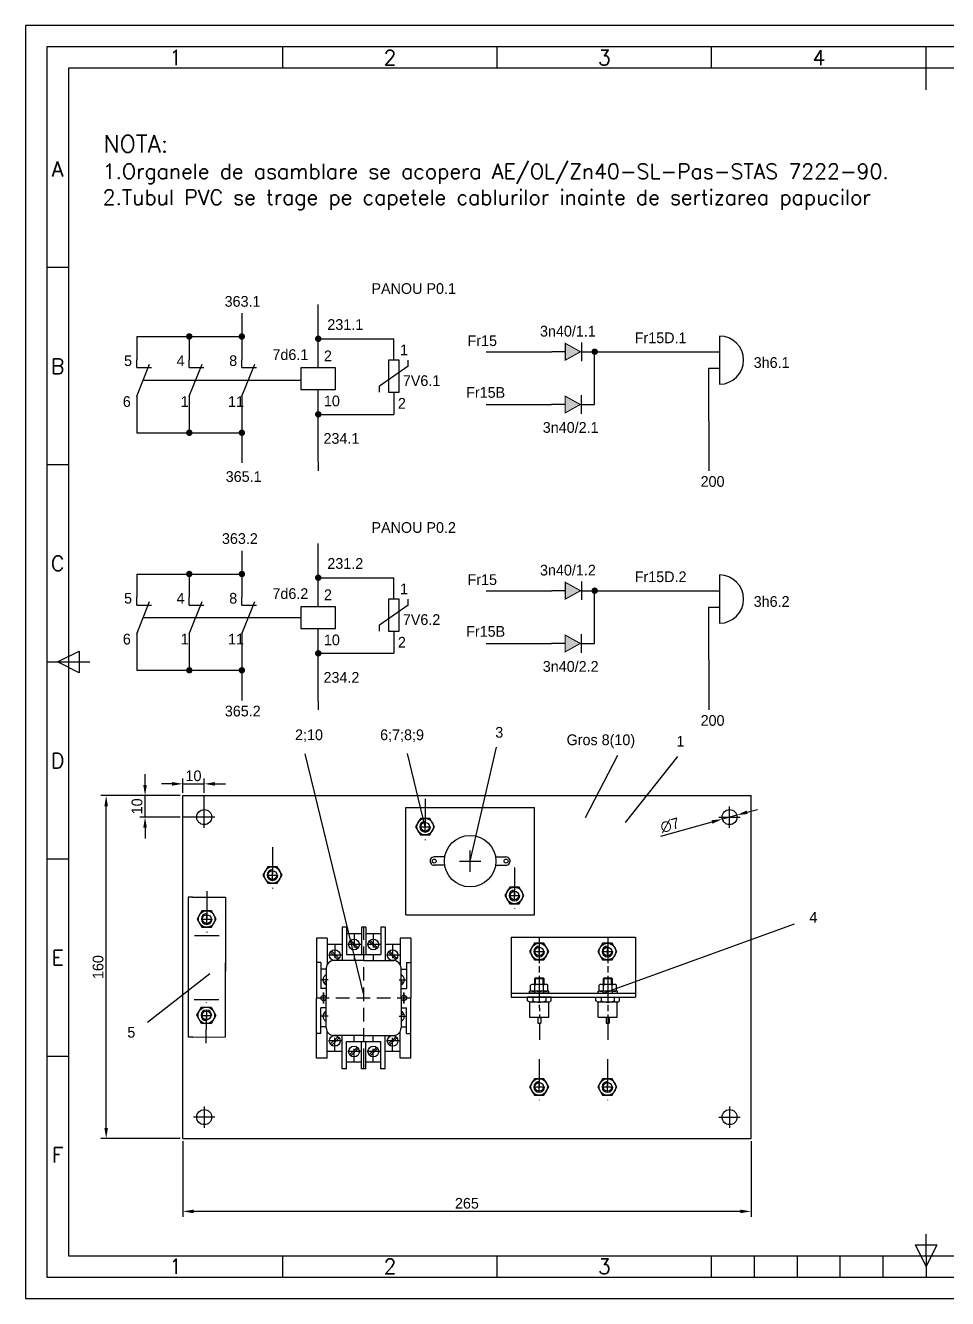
# Model space of a CAD drawing. Header units: millimetres. Extents: x -9 to 621, y 4 to 301.
# Drawn here: x -8.6 to 206.4, y 3.7 to 300.7 of the extents above; entities that cross this region are included whole.
import ezdxf
from ezdxf.enums import TextEntityAlignment as Align

# ---------------------------------------------------------------- set-up
doc = ezdxf.new("R2010")
doc.units = ezdxf.units.MM
for name, pattern in [('AM_ISO08W050x2', [9, 6, -0.75, 1.5, -0.75]), ('DASHDOT2', [12.7, 6.35, -3.175, 0, -3.175]), ('HIDDEN2', [4.7625, 3.175, -1.5875])]:
    doc.linetypes.add(name, pattern=pattern)
for name, color, linetype in [('AXE', 1, 'DASHDOT2'), ('CONTUR', 5, 'Continuous'), ('LIN_GR', 3, 'Continuous'), ('LIN_SUB', 7, 'Continuous'), ('SUBTIRI', 1, 'Continuous')]:
    doc.layers.add(name, color=color, linetype=linetype)
doc.styles.add('ISO', font='SIMPLEX.shx')
doc.styles.add('ISOCP', font='SIMPLEX.SHX')
doc.dimstyles.new('ISO-25', dxfattribs={"dimtxt": 2.5, "dimasz": 2.5, "dimexe": 1.25, "dimexo": 0.625, "dimtad": 1, "dimtxsty": 'Standard', "dimcen": 2.5, "dimadec": 0, "dimazin": 0, "dimtfac": 1, "dimtmove": 0, "dimatfit": 3, "dimfxl": 1, "dimarcsym": 0})

# ---------------------------------------------------------------- blocks, each defined once
blk = doc.blocks.new('a3')
at = {"color": 70}
for p, q in [((-360, 287), (-360, 292)), ((-310, 287), (-310, 292)), ((-260, 287), (-260, 292)), ((-210, 282), (-210, 292)), ((-160, 287), (-160, 292)), ((-110, 287), (-110, 292)), ((-60, 287), (-60, 292)), ((-410, 240.5), (-415, 240.5)), ((-5, 240.5), (-10, 240.5)), ((-410, 194.5), (-415, 194.5)), ((-5, 194.5), (-10, 194.5)), ((-415, 148.5), (-405, 148.5)), ((-412.5, 148.5), (-407.5, 151)), ((-407.5, 146), (-412.5, 148.5)), ((-407.5, 151), (-407.5, 146)), ((-15, 148.5), (-5, 148.5)), ((-410, 102.5), (-415, 102.5)), ((-5, 102.5), (-10, 102.5)), ((-410, 56.5), (-415, 56.5)), ((-5, 56.5), (-10, 56.5)), ((-210, 10), (-210, 15)), ((-212.5, 12.5), (-207.5, 12.5)), ((-210, 7.5), (-212.5, 12.5)), ((-207.5, 12.5), (-210, 7.5)), ((-360, 5), (-360, 10)), ((-310, 5), (-310, 10)), ((-260, 5), (-260, 10)), ((-250, 5), (-250, 10)), ((-240, 5), (-240, 10)), ((-230, 5), (-230, 10)), ((-220, 5), (-220, 10)), ((-210, 10), (-210, 5)), ((-200, 5), (-200, 10)), ((-190, 5), (-190, 10)), ((-180, 5), (-180, 10)), ((-170, 5), (-170, 10)), ((-160, 5), (-160, 10)), ((-110, 5), (-110, 10)), ((-60, 5), (-60, 10)), ((-260, 5), (-160, 5))]:
    blk.add_line(p, q, dxfattribs=at)
at = {"color": 240}
for points in [[(0, 297), (-420, 297), (-420, 0), (0, 0)], [(-5, 292), (-415, 292), (-415, 5), (-5, 5)]]:
    blk.add_lwpolyline(points, close=True, dxfattribs=at)
at = {"color": 70}
blk.add_lwpolyline([(-10, 287), (-410, 287), (-410, 10), (-10, 10)], close=True, dxfattribs=at)
at = {"color": 50}
for s, style, p in [('1', 'ISOCP', (-385, 289.5)), ('2', 'ISO', (-335, 289.5)), ('3', 'ISO', (-285, 289.5)), ('4', 'ISO', (-235, 289.5)), ('5', 'ISO', (-185, 289.5)), ('6', 'ISO', (-135, 289.5)), ('7', 'ISO', (-85, 289.5)), ('8', 'ISO', (-35, 289.5)), ('A', 'ISO', (-412.5, 263.5)), ('A', 'ISO', (-7.5, 263.5)), ('B', 'ISO', (-412.5, 217.5)), ('B', 'ISO', (-7.5, 217.5)), ('C', 'ISO', (-412.5, 171.5)), ('C', 'ISO', (-7.5, 171.5)), ('D', 'ISO', (-412.5, 125.5)), ('D', 'ISO', (-7.5, 125.5)), ('E', 'ISO', (-412.5, 79.5)), ('E', 'ISO', (-7.5, 79.5)), ('F', 'ISO', (-412.5, 33.5)), ('F', 'ISO', (-7.5, 33.5)), ('1', 'ISOCP', (-385, 7.5)), ('2', 'ISO', (-335, 7.5)), ('3', 'ISO', (-285, 7.5)), ('6', 'ISO', (-135, 7.5)), ('7', 'ISO', (-85, 7.5)), ('8', 'ISO', (-35, 7.5))]:
    blk.add_text(s, height=3.5, dxfattribs=dict(at, style=style)).set_placement(p, align=Align.MIDDLE)
blk = doc.blocks.new('*D10')
at = {"color": 0, "lineweight": -2, "transparency": 16777216}
for p, q in [((27.5, 121.02), (9.01, 121.02)), ((10.26, 43.52), (10.26, 118.52)), ((27.5, 41.02), (9.01, 41.02))]:
    blk.add_line(p, q, dxfattribs=at)
at = {"color": 0, "transparency": 16777216}
for points in [[(9.84, 118.52), (10.67, 118.52), (10.26, 121.02)], [(9.84, 43.52), (10.67, 43.52), (10.26, 41.02)]]:
    blk.add_solid(points, dxfattribs=at)
at = {"layer": 'Defpoints', "color": 0, "transparency": 16777216}
for p in [(10.26, 121.02), (28.12, 121.02), (28.12, 41.02)]:
    blk.add_point(p, dxfattribs=at)
at = {"color": 0, "transparency": 16777216, "insert": (8.38, 81.02), "char_height": 2.5, "attachment_point": 5, "rotation": 90}
blk.add_mtext('160', dxfattribs=at)
blk = doc.blocks.new('*D11')
at = {"color": 0, "lineweight": -2, "transparency": 16777216}
for p, q in [((28.12, 40.39), (28.12, 22.78)), ((160.62, 40.39), (160.62, 22.78)), ((158.12, 24.03), (30.62, 24.03))]:
    blk.add_line(p, q, dxfattribs=at)
at = {"color": 0, "transparency": 16777216}
for points in [[(30.62, 24.44), (30.62, 23.61), (28.12, 24.03)], [(158.12, 24.44), (158.12, 23.61), (160.62, 24.03)]]:
    blk.add_solid(points, dxfattribs=at)
at = {"layer": 'Defpoints', "color": 0, "transparency": 16777216}
for p in [(28.12, 41.02), (160.62, 41.02), (28.12, 24.03)]:
    blk.add_point(p, dxfattribs=at)
at = {"color": 0, "transparency": 16777216, "insert": (94.37, 25.9), "char_height": 2.5, "attachment_point": 5}
blk.add_mtext('265', dxfattribs=at)
blk = doc.blocks.new('*D12')
at = {"color": 0, "lineweight": -2, "transparency": 16777216}
for p, q in [((157.31, 116.48), (153.94, 115.55)), ((159.72, 117.15), (162.13, 117.82)), ((139.6, 111.56), (151.53, 114.88))]:
    blk.add_line(p, q, dxfattribs=at)
at = {"color": 0, "transparency": 16777216}
for points in [[(159.61, 117.55), (159.83, 116.75), (157.31, 116.48)], [(151.42, 115.28), (151.64, 114.48), (153.94, 115.55)]]:
    blk.add_solid(points, dxfattribs=at)
at = {"layer": 'Defpoints', "color": 0, "transparency": 16777216}
for p in [(157.31, 116.48), (153.94, 115.55)]:
    blk.add_point(p, dxfattribs=at)
at = {"color": 0, "transparency": 16777216, "insert": (141.71, 114.1), "char_height": 2.5, "attachment_point": 5, "rotation": 15.5242}
blk.add_mtext('∅7', dxfattribs=at)
blk = doc.blocks.new('*D13')
at = {"color": 0, "lineweight": -2, "transparency": 16777216}
for p, q in [((28.12, 121.64), (28.12, 125.02)), ((33.12, 121.64), (33.12, 125.02)), ((25.62, 123.77), (23.12, 123.77)), ((28.12, 123.77), (33.12, 123.77)), ((35.62, 123.77), (38.12, 123.77))]:
    blk.add_line(p, q, dxfattribs=at)
at = {"color": 0, "transparency": 16777216}
for points in [[(25.62, 124.19), (25.62, 123.35), (28.12, 123.77)], [(35.62, 124.19), (35.62, 123.35), (33.12, 123.77)]]:
    blk.add_solid(points, dxfattribs=at)
at = {"layer": 'Defpoints', "color": 0, "transparency": 16777216}
for p in [(33.12, 123.77), (28.12, 121.02), (33.12, 121.02)]:
    blk.add_point(p, dxfattribs=at)
at = {"color": 0, "transparency": 16777216, "insert": (30.62, 125.64), "char_height": 2.5, "attachment_point": 5}
blk.add_mtext('10', dxfattribs=at)
blk = doc.blocks.new('*D14')
at = {"color": 0, "lineweight": -2, "transparency": 16777216}
for p, q in [((19.32, 123.52), (19.32, 126.02)), ((27.5, 121.02), (18.07, 121.02)), ((19.32, 116.02), (19.32, 121.02)), ((27.5, 116.02), (18.07, 116.02)), ((19.32, 113.52), (19.32, 111.02))]:
    blk.add_line(p, q, dxfattribs=at)
at = {"color": 0, "transparency": 16777216}
for points in [[(18.91, 123.52), (19.74, 123.52), (19.32, 121.02)], [(18.91, 113.52), (19.74, 113.52), (19.32, 116.02)]]:
    blk.add_solid(points, dxfattribs=at)
at = {"layer": 'Defpoints', "color": 0, "transparency": 16777216}
for p in [(19.32, 121.02), (28.12, 121.02), (28.12, 116.02)]:
    blk.add_point(p, dxfattribs=at)
at = {"color": 0, "transparency": 16777216, "insert": (17.45, 118.52), "char_height": 2.5, "attachment_point": 5, "rotation": 90}
blk.add_mtext('10', dxfattribs=at)

msp = doc.modelspace()

# ---------------------------------------------------------------- linework, layer by layer
at = {"color": 2}
for p, q in [((59.7065, 223.2921), (59.7065, 235.6036)), ((41.8974, 233.5764), (41.8974, 228.1439)), ((17.3792, 228.1439), (17.3792, 222.7113)), ((17.3792, 228.1439), (41.8974, 228.1439)), ((29.6383, 228.1439), (29.6383, 222.7113)), ((41.8974, 228.1439), (41.8974, 222.7113)), ((59.7065, 227.6027), (77.3363, 227.6027)), ((77.3363, 222.6169), (77.3363, 227.6027)), ((153.2716, 228.2511), (153.2716, 217.0011)), ((59.7065, 220.7921), (59.7065, 223.2921)), ((98.9005, 224.5795), (114.1733, 224.5795)), ((117.2764, 224.5795), (114.1731, 224.5795)), ((120.95, 224.5795), (124.1746, 224.5795)), ((124.1318, 212.268), (124.1318, 224.5795)), ((124.5496, 224.5795), (153.2719, 224.5795)), ((17.3792, 220.8724), (17.3792, 222.7113)), ((17.3792, 214.2113), (20.3792, 221.7113)), ((29.6383, 220.8724), (29.6383, 222.7113)), ((29.6383, 214.2113), (32.6383, 221.7113)), ((41.8974, 220.8724), (41.8974, 222.7113)), ((41.8974, 214.2113), (44.8974, 221.7113)), ((80.6448, 221.1775), (74.0279, 216.5254)), ((80.6448, 221.1775), (80.6448, 222.5795)), ((150.7716, 208.4396), (150.7716, 220.7511)), ((150.7716, 220.7511), (153.2716, 220.7511)), ((17.3792, 214.2113), (17.3792, 212.7113)), ((29.6383, 214.2113), (29.6383, 212.7113)), ((41.8974, 214.2113), (41.8974, 212.7113)), ((59.7065, 213.2906), (59.7065, 215.7921)), ((74.0279, 215.1234), (74.0279, 216.5254)), ((77.3363, 215.1169), (77.3363, 209.9719)), ((17.3792, 212.7138), (17.3792, 205.6809)), ((29.6383, 212.7138), (29.6383, 205.6809)), ((41.8974, 212.7138), (41.8974, 205.6809)), ((59.7065, 200.9791), (59.7065, 213.2906)), ((98.8574, 212.268), (114.1303, 212.268)), ((117.2336, 212.268), (114.1303, 212.268)), ((120.9072, 212.268), (124.1318, 212.268)), ((59.7065, 209.9719), (77.3363, 209.9719)), ((150.7716, 208.4396), (150.7716, 196.7698)), ((17.3792, 205.6809), (41.8974, 205.6809)), ((41.8974, 205.6833), (41.8974, 198.6504)), ((59.7719, 196.7698), (59.7065, 200.9791)), ((59.7065, 167.545), (59.7065, 179.8565)), ((41.8974, 178.1602), (41.8974, 172.7276)), ((17.3792, 172.7276), (41.8974, 172.7276)), ((17.3792, 172.7276), (17.3792, 167.295)), ((29.6383, 172.7276), (29.6383, 167.295)), ((41.8974, 172.7276), (41.8974, 167.295)), ((153.2716, 172.504), (153.2716, 161.254)), ((59.7065, 171.8556), (77.3363, 171.8556)), ((77.3363, 166.8698), (77.3363, 171.8556)), ((17.3792, 165.4561), (17.3792, 167.295)), ((29.6383, 165.4561), (29.6383, 167.295)), ((41.8974, 165.4561), (41.8974, 167.295)), ((59.7065, 165.045), (59.7065, 167.545)), ((80.6448, 165.4304), (80.6448, 166.8324)), ((98.9005, 168.8324), (114.1733, 168.8324)), ((117.2764, 168.8324), (114.1731, 168.8324)), ((120.95, 168.8324), (124.1746, 168.8324)), ((124.1318, 156.5209), (124.1318, 168.8324)), ((124.5496, 168.8324), (153.2719, 168.8324)), ((17.3792, 158.795), (20.3792, 166.295)), ((29.6383, 158.795), (32.6383, 166.295)), ((41.8974, 158.795), (44.8974, 166.295)), ((80.6448, 165.4304), (74.0279, 160.7783)), ((150.7716, 152.6925), (150.7716, 165.004)), ((150.7716, 165.004), (153.2716, 165.004)), ((74.0279, 159.3763), (74.0279, 160.7783)), ((17.3792, 158.795), (17.3792, 157.295)), ((29.6383, 158.795), (29.6383, 157.295)), ((41.8974, 158.795), (41.8974, 157.295)), ((59.7065, 157.5435), (59.7065, 160.045)), ((59.7065, 145.232), (59.7065, 157.5435)), ((77.3363, 159.3698), (77.3363, 154.2248)), ((17.3792, 157.2975), (17.3792, 150.2646)), ((29.6383, 157.2975), (29.6383, 150.2646)), ((41.8974, 157.2975), (41.8974, 150.2646)), ((98.8574, 156.5209), (114.1303, 156.5209)), ((117.2336, 156.5209), (114.1303, 156.5209)), ((120.9072, 156.5209), (124.1318, 156.5209)), ((59.7065, 154.2248), (77.3363, 154.2248)), ((150.7716, 152.6925), (150.7716, 141.0226)), ((17.3792, 150.2646), (41.8974, 150.2646)), ((41.8974, 150.2671), (41.8974, 143.2342)), ((59.7719, 141.0226), (59.7065, 145.232)), ((80.1221, 118.2357), (110.1221, 118.2357)), ((80.1221, 93.2357), (80.1221, 118.2357)), ((110.1221, 93.2357), (110.1221, 118.2357)), ((89.2052, 104.7624), (86.7453, 104.7624)), ((89.206, 106.7357), (86.7758, 106.7357)), ((101.0382, 106.7357), (103.4684, 106.7357)), ((101.039, 104.7624), (103.499, 104.7624)), ((30.3874, 97.3451), (29.3536, 97.3451)), ((29.3536, 97.3451), (29.3536, 97.3451)), ((29.3536, 97.3451), (29.3536, 80.0607)), ((30.3874, 97.3451), (38.0452, 97.3451)), ((38.0452, 97.3475), (38.0546, 80.063)), ((80.1221, 93.2357), (110.1221, 93.2357)), ((65.3005, 90.3058), (65.3005, 82.5558)), ((66.3005, 90.3058), (65.3005, 90.3058)), ((66.3005, 90.3058), (66.3005, 83.9638)), ((69.8005, 90.3058), (69.8005, 83.9638)), ((70.8005, 90.3058), (69.8005, 90.3058)), ((70.8005, 90.3058), (70.8005, 83.9638)), ((74.3005, 90.3058), (74.3005, 83.9638)), ((75.3005, 90.3058), (74.3005, 90.3058)), ((75.3005, 90.3058), (75.3005, 82.5558)), ((59.3005, 87.8058), (59.3005, 73.8058)), ((61.8005, 87.8058), (59.3005, 87.8058)), ((61.8005, 87.8058), (61.8005, 81.6069)), ((65.3005, 86.3058), (61.8005, 86.3058)), ((69.8005, 88.8058), (66.3005, 88.8058)), ((67.0644, 87.0108), (68.7681, 85.3166)), ((67.3397, 87.2629), (69.0519, 85.5486)), ((74.3005, 88.8058), (70.8005, 88.8058)), ((71.5644, 87.0108), (73.2681, 85.3166)), ((71.8397, 87.2629), (73.5519, 85.5486)), ((78.8005, 86.3058), (75.3005, 86.3058)), ((78.8005, 87.8058), (78.8005, 81.6069)), ((81.3005, 87.8058), (78.8005, 87.8058)), ((81.3005, 87.8058), (81.3005, 73.8058)), ((104.7104, 87.972), (104.7104, 73.972)), ((104.7104, 87.972), (117.7104, 87.972)), ((117.7104, 87.972), (120.7104, 87.972)), ((120.7104, 87.972), (133.7104, 87.972)), ((133.7104, 87.972), (133.7104, 73.972)), ((62.5644, 84.5181), (64.2681, 82.8239)), ((62.8397, 84.7703), (64.5519, 83.0559)), ((66.3005, 83.9638), (74.3005, 83.9638)), ((76.0644, 84.5199), (77.7681, 82.8257)), ((76.3397, 84.7721), (78.0519, 83.0578)), ((29.3536, 81.9752), (29.3536, 64.6908)), ((38.1113, 64.724), (38.0506, 82.0083)), ((60.3005, 82.0558), (59.3005, 82.0558)), ((60.3005, 82.0558), (60.3005, 76.0558)), ((61.5505, 80.5558), (60.3005, 80.5558)), ((61.5505, 80.7817), (61.5505, 73.8058)), ((70.3005, 82.5558), (63.2898, 82.5558)), ((70.3005, 82.5558), (77.3112, 82.5558)), ((79.0505, 73.8058), (79.0505, 80.7817)), ((79.0505, 80.5558), (80.3005, 80.5558)), ((80.3005, 82.0558), (80.3005, 76.0558)), ((80.3005, 82.0558), (81.3005, 82.0558)), ((61.5505, 77.8098), (61.049, 77.3078)), ((61.5505, 77.2921), (61.3329, 77.0757)), ((79.0505, 77.8098), (79.5519, 77.3078)), ((79.0505, 77.2921), (79.2681, 77.0757)), ((110.23, 78.3862), (110.385, 78.5429)), ((110.23, 76.972), (110.23, 78.3862)), ((110.23, 78.3862), (112.2705, 78.3862)), ((110.385, 78.5429), (112.1155, 78.5429)), ((112.1155, 78.5429), (112.2705, 78.3862)), ((112.2705, 78.3862), (112.2705, 76.972)), ((126.1867, 78.3862), (126.3417, 78.5429)), ((126.1867, 78.3862), (128.2272, 78.3862)), ((126.1867, 76.972), (126.1867, 78.3862)), ((126.3417, 78.5429), (128.0722, 78.5429)), ((128.0722, 78.5429), (128.2272, 78.3862)), ((128.2272, 78.3862), (128.2272, 76.972)), ((61.5505, 76.0558), (60.3005, 76.0558)), ((79.0505, 76.0558), (80.3005, 76.0558)), ((104.7104, 74.972), (117.7104, 74.972)), ((109.0006, 74.972), (109.0006, 75.372)), ((113.5006, 75.372), (109.0006, 75.372)), ((113.5006, 74.972), (109.0006, 74.972)), ((109.2293, 75.5286), (109.2293, 76.8154)), ((112.7666, 76.972), (109.7345, 76.972)), ((112.7666, 75.372), (109.7345, 75.372)), ((110.1756, 74.972), (110.1756, 75.372)), ((110.2397, 75.5286), (110.2397, 76.8154)), ((112.2614, 75.5286), (112.2614, 76.8154)), ((112.3256, 74.972), (112.3256, 75.372)), ((113.2718, 75.5286), (113.2718, 76.8154)), ((113.5006, 74.972), (113.5006, 75.372)), ((117.7104, 74.972), (120.7104, 74.972)), ((120.7104, 74.972), (133.7104, 74.972)), ((129.4573, 75.372), (124.9573, 75.372)), ((124.9573, 74.972), (124.9573, 75.372)), ((125.186, 75.5286), (125.186, 76.8154)), ((128.7233, 76.972), (125.6912, 76.972)), ((128.7233, 75.372), (125.6912, 75.372)), ((126.1323, 74.972), (126.1323, 75.372)), ((126.1964, 75.5286), (126.1964, 76.8154)), ((128.2182, 75.5286), (128.2182, 76.8154)), ((128.2823, 74.972), (128.2823, 75.372)), ((129.2285, 75.5286), (129.2285, 76.8154)), ((129.4573, 74.972), (129.4573, 75.372)), ((59.3005, 59.8058), (59.3005, 73.8058)), ((60.3005, 65.5558), (60.3005, 71.5558)), ((61.5505, 71.5558), (60.3005, 71.5558)), ((61.5505, 66.8299), (61.5505, 73.8058)), ((79.0505, 73.8058), (79.0505, 66.8299)), ((79.0505, 71.5558), (80.3005, 71.5558)), ((80.3005, 65.5558), (80.3005, 71.5558)), ((81.3005, 59.8058), (81.3005, 73.8058)), ((104.7104, 73.972), (117.7104, 73.972)), ((114.0137, 73.972), (108.4937, 73.972)), ((108.4937, 73.1197), (108.4937, 73.972)), ((109.0054, 72.8243), (108.4937, 73.1197)), ((109.0054, 72.8243), (109.0044, 69.3259)), ((113.5019, 72.8243), (109.0054, 72.8243)), ((109.7537, 73.972), (109.7537, 73.1197)), ((112.7537, 73.972), (112.7537, 73.1197)), ((113.4604, 69.3259), (113.4604, 72.8243)), ((113.5019, 72.8243), (114.0137, 73.1197)), ((114.0137, 73.1197), (114.0137, 73.972)), ((117.7104, 73.972), (120.7104, 73.972)), ((120.7104, 73.972), (133.7104, 73.972)), ((124.4504, 73.1197), (124.4504, 73.972)), ((124.9621, 72.8243), (124.4504, 73.1197)), ((124.9611, 69.3259), (124.9611, 72.8243)), ((129.4586, 72.8243), (124.9621, 72.8243)), ((125.7104, 73.972), (125.7104, 73.1197)), ((128.7104, 73.972), (128.7104, 73.1197)), ((129.4172, 69.3259), (129.4172, 72.8243)), ((129.4586, 72.8243), (129.9704, 73.1197)), ((129.9704, 73.1197), (129.9704, 73.972)), ((61.5505, 69.8018), (61.049, 70.3039)), ((61.5505, 70.3196), (61.3329, 70.5359)), ((79.0505, 70.3196), (79.2681, 70.5359)), ((79.0505, 69.8018), (79.5519, 70.3039)), ((109.0044, 69.3259), (113.4604, 69.3259)), ((110.9242, 69.3259), (110.9242, 67.9062)), ((111.6057, 69.3259), (111.6057, 67.9062)), ((124.9611, 69.3259), (129.4172, 69.3259)), ((126.8809, 69.3259), (126.8809, 67.9062)), ((127.5624, 69.3259), (127.5624, 67.9062)), ((60.3005, 65.5558), (59.3005, 65.5558)), ((61.5505, 67.0558), (60.3005, 67.0558)), ((61.8005, 59.8058), (61.8005, 66.0047)), ((78.8005, 59.8058), (78.8005, 66.0047)), ((79.0505, 67.0558), (80.3005, 67.0558)), ((80.3005, 65.5558), (81.3005, 65.5558)), ((110.9242, 67.9062), (111.2649, 67.9062)), ((111.2649, 67.9062), (111.6057, 67.9062)), ((111.2649, 67.9062), (111.2681, 64.0722)), ((126.8809, 67.9062), (127.2216, 67.9062)), ((127.2216, 67.9062), (127.2248, 64.0722)), ((127.2216, 67.9062), (127.5624, 67.9062)), ((30.4536, 64.6953), (29.4198, 64.6911)), ((29.4198, 64.6911), (29.4198, 64.6911)), ((30.4536, 64.6953), (38.1113, 64.7263)), ((62.5644, 63.0936), (64.2681, 64.7877)), ((62.8397, 62.8414), (64.5519, 64.5557)), ((70.3005, 65.0558), (63.2898, 65.0558)), ((65.3005, 57.3058), (65.3005, 65.0558)), ((66.3005, 63.6649), (74.3005, 63.6649)), ((66.3005, 57.3058), (66.3005, 63.6649)), ((69.8005, 57.3058), (69.8005, 63.6774)), ((70.3005, 65.0558), (77.3112, 65.0558)), ((70.8005, 57.3058), (70.8005, 63.681)), ((74.3005, 57.3058), (74.3005, 63.6936)), ((75.3005, 57.3058), (75.3005, 65.0558)), ((76.0644, 63.0917), (77.7681, 64.7859)), ((76.3397, 62.8396), (78.0519, 64.5539)), ((61.8005, 59.8058), (59.3005, 59.8058)), ((65.3005, 61.3058), (61.8005, 61.3058)), ((67.0644, 60.6009), (68.7681, 62.2951)), ((67.3397, 60.3487), (69.0519, 62.063)), ((71.5644, 60.6009), (73.2681, 62.2951)), ((71.8397, 60.3487), (73.5519, 62.063)), ((78.8005, 61.3058), (75.3005, 61.3058)), ((81.3005, 59.8058), (78.8005, 59.8058)), ((66.3005, 57.3058), (65.3005, 57.3058)), ((69.8005, 58.8058), (66.3005, 58.8058)), ((70.8005, 57.3058), (69.8005, 57.3058)), ((74.3005, 58.8058), (70.8005, 58.8058)), ((75.3005, 57.3058), (74.3005, 57.3058))]:
    msp.add_line(p, q, dxfattribs=at)
at = {"color": 1}
for p, q in [((18.8792, 217.9613), (55.6565, 217.9613)), ((18.8792, 162.545), (55.6565, 162.545)), ((70.3005, 74.5618), (56.6295, 130.7577)), ((84.6247, 113.774), (80.5582, 130.8525)), ((95.1221, 105.7357), (101.2768, 132.3103)), ((121.9955, 115.8884), (129.5826, 130.4661)), ((131.3335, 114.7221), (143.5896, 130.1746)), ((33.1221, 113.5155), (33.1221, 121.0155)), ((35.6221, 116.0155), (28.1221, 116.0155)), ((153.1221, 116.0155), (158.1221, 116.0155)), ((155.6221, 113.5155), (155.6221, 118.5155)), ((95.1221, 103.2357), (95.1221, 108.2357)), ((92.6221, 105.7357), (97.6221, 105.7357)), ((126.1323, 74.972), (170.7282, 91.1062)), ((30.841, 88.3827), (36.5923, 88.3827)), ((34.4518, 79.444), (19.8612, 68.0733)), ((110.385, 76.972), (110.385, 78.5429)), ((112.1155, 78.3862), (112.1155, 78.5429)), ((112.1155, 76.972), (112.1155, 78.3862)), ((126.3417, 76.972), (126.3417, 78.5429)), ((128.0722, 78.3862), (128.0722, 78.5429)), ((128.0722, 76.972), (128.0722, 78.3862)), ((104.7104, 74.972), (104.7104, 74.972)), ((30.773, 73.4808), (36.5243, 73.4808)), ((33.1221, 48.5155), (33.1221, 43.5155)), ((155.6221, 48.5155), (155.6221, 43.5155)), ((35.6221, 46.0155), (30.6221, 46.0155)), ((153.1221, 46.0155), (158.1221, 46.0155))]:
    msp.add_line(p, q, dxfattribs=at)
at = {"color": 1, "linetype": 'HIDDEN2'}
for p, q in [((70.3005, 58.8178), (70.3005, 90.3058)), ((63.5505, 86.3058), (63.5505, 82.5558)), ((69.8005, 86.3058), (66.3005, 86.3058)), ((68.0505, 88.8058), (68.0505, 82.5558)), ((74.3005, 86.3058), (70.8005, 86.3058)), ((72.5505, 88.8058), (72.5505, 82.5558)), ((77.0505, 86.3058), (77.0505, 82.5558)), ((65.3005, 83.8058), (61.8005, 83.8058)), ((78.8005, 83.8058), (75.3005, 83.8058)), ((62.0505, 78.0558), (60.3005, 78.0558)), ((78.5505, 78.0558), (80.3005, 78.0558)), ((60.926, 72.5608), (60.926, 75.0608)), ((60.926, 75.0509), (60.926, 72.5509)), ((79.6749, 72.5608), (79.6749, 75.0608)), ((79.6749, 75.0509), (79.6749, 72.5509)), ((81.3005, 73.8058), (59.3005, 73.8058)), ((80.9249, 73.8009), (78.4249, 73.8009)), ((62.0505, 69.5558), (60.3005, 69.5558)), ((78.5505, 69.5558), (80.3005, 69.5558)), ((65.3005, 63.8058), (61.8005, 63.8058)), ((63.5505, 61.3058), (63.5505, 65.0558)), ((68.0505, 58.8058), (68.0505, 65.0558)), ((72.5505, 58.8058), (72.5505, 65.0558)), ((78.8005, 63.8058), (75.3005, 63.8058)), ((77.0505, 61.3058), (77.0505, 65.0558)), ((69.8005, 61.3058), (66.3005, 61.3058)), ((74.3005, 61.3058), (70.8005, 61.3058)), ((70.3005, 57.3058), (70.3005, 58.8178))]:
    msp.add_line(p, q, dxfattribs=at)
at = {"color": 2, "const_width": 0.75}
for points in [[(29.2633, 228.1439, 1), (30.0133, 228.1439, 1)], [(41.5224, 228.1439, 1), (42.2724, 228.1439, 1)], [(59.3315, 227.6027, 1), (60.0815, 227.6027, 1)], [(123.7996, 224.5795, 1), (124.5496, 224.5795, 1)], [(59.3315, 209.9719, 1), (60.0815, 209.9719, 1)], [(29.2633, 205.6809, 1), (30.0133, 205.6809, 1)], [(41.5224, 205.6809, 1), (42.2724, 205.6809, 1)], [(29.2633, 172.7276, 1), (30.0133, 172.7276, 1)], [(41.5224, 172.7276, 1), (42.2724, 172.7276, 1)], [(59.3315, 171.8556, 1), (60.0815, 171.8556, 1)], [(123.7996, 168.8324, 1), (124.5496, 168.8324, 1)], [(59.3315, 154.2248, 1), (60.0815, 154.2248, 1)], [(29.2633, 150.2646, 1), (30.0133, 150.2646, 1)], [(41.5224, 150.2646, 1), (42.2724, 150.2646, 1)]]:
    msp.add_lwpolyline(points, format="xyb", close=True, dxfattribs=at)
at = {"color": 2, "const_width": 0.24, "flags": 128}
for points in [[(120.8504, 224.5795), (117.3205, 226.5415), (117.3205, 222.6175)], [(120.8076, 212.268), (117.2777, 214.2299), (117.2777, 210.306)], [(120.8504, 168.8324), (117.3205, 170.7943), (117.3205, 166.8704)], [(120.8076, 156.5209), (117.2777, 158.4828), (117.2777, 154.5589)]]:
    msp.add_lwpolyline(points, close=True, dxfattribs=at)
at = {"color": 2, "flags": 128}
for points in [[(121.0748, 226.7443), (121.0748, 222.4125)], [(17.3792, 220.8724), (20.794, 220.8724)], [(29.6383, 220.8724), (33.053, 220.8724)], [(41.8974, 220.8724), (45.3121, 220.8724)], [(121.032, 214.4328), (121.032, 210.101)], [(121.0748, 170.9972), (121.0748, 166.6654)], [(17.3792, 165.4561), (20.794, 165.4561)], [(29.6383, 165.4561), (33.053, 165.4561)], [(41.8974, 165.4561), (45.3121, 165.4561)], [(121.032, 158.6857), (121.032, 154.3539)]]:
    msp.add_lwpolyline(points, dxfattribs=at)
for points in [[(63.7565, 215.7921), (63.7565, 220.7921), (55.6565, 220.7921), (55.6565, 215.7921)], [(78.5863, 215.1169), (78.5863, 222.6169), (76.0863, 222.6169), (76.0863, 215.1169)], [(78.5863, 159.3698), (78.5863, 166.8698), (76.0863, 166.8698), (76.0863, 159.3698)], [(63.7565, 160.045), (63.7565, 165.045), (55.6565, 165.045), (55.6565, 160.045)]]:
    msp.add_lwpolyline(points, close=True, dxfattribs=at)
at = {"color": 2}
for points in [[(82.3998, 113.7741), (83.5122, 111.8472), (85.7371, 111.8472), (86.8496, 113.774), (85.7371, 115.7009), (83.5122, 115.7009)], [(46.8194, 102.5023), (47.9319, 100.5755), (50.1568, 100.5755), (51.2692, 102.5023), (50.1568, 104.4292), (47.9319, 104.4292)], [(103.23, 97.7419), (104.3425, 95.8151), (106.5674, 95.8151), (107.6798, 97.7419), (106.5674, 99.6687), (104.3425, 99.6687)], [(31.4759, 92.2374), (32.5883, 90.3106), (34.8132, 90.3106), (35.9257, 92.2374), (34.8132, 94.1642), (32.5883, 94.1642)], [(108.9957, 84.6555), (110.1082, 82.7287), (112.3331, 82.7287), (113.4455, 84.6555), (112.3331, 86.5823), (110.1082, 86.5823)], [(124.9111, 84.6555), (126.0235, 82.7287), (128.2484, 82.7287), (129.3609, 84.6555), (128.2484, 86.5823), (126.0235, 86.5823)], [(31.3965, 69.7702), (32.5225, 71.6892), (34.7474, 71.6734), (35.8462, 69.7388), (34.7201, 67.8199), (32.4953, 67.8356)], [(108.9971, 53.0572), (110.1096, 51.1304), (112.3345, 51.1304), (113.4469, 53.0572), (112.3345, 54.984), (110.1096, 54.984)], [(124.9125, 53.0572), (126.0249, 51.1304), (128.2498, 51.1304), (129.3623, 53.0572), (128.2499, 54.984), (126.025, 54.984)]]:
    msp.add_lwpolyline(points, close=True, dxfattribs=at)
for centre, radius in [((33.1221, 116.0155), 1.75), ((155.6221, 116.0155), 1.75), ((84.6247, 113.774), 1.9268), ((84.6247, 113.774), 1.0152), ((95.1221, 105.7357), 6), ((49.0443, 102.5023), 1.9268), ((86.7433, 105.7391), 0.4632), ((103.5009, 105.7391), 0.4632), ((49.0443, 102.5023), 1.0152), ((105.4549, 97.7419), 1.9268), ((105.4549, 97.7419), 1.0152), ((33.7008, 92.2374), 1.9268), ((33.7008, 92.2374), 1.0152), ((68.0505, 86.2967), 1.25), ((72.5505, 86.2967), 1.25), ((111.2206, 84.6555), 1.9268), ((127.136, 84.6555), 1.9268), ((63.5505, 83.804), 1.25), ((77.0505, 83.8058), 1.25), ((111.2206, 84.6555), 1.0152), ((127.136, 84.6555), 1.0152), ((60.926, 73.8009), 0.6255), ((79.6749, 73.8009), 0.6255), ((33.6213, 69.7545), 1.9268), ((33.6213, 69.7545), 1.0152), ((63.5505, 63.8077), 1.25), ((68.0505, 61.315), 1.25), ((72.5505, 61.315), 1.25), ((77.0505, 63.8058), 1.25), ((111.222, 53.0572), 1.9268), ((111.222, 53.0572), 1.0152), ((127.1374, 53.0572), 1.9268), ((127.1374, 53.0572), 1.0152), ((33.1221, 46.0155), 1.75), ((155.6221, 46.0155), 1.75)]:
    msp.add_circle(centre, radius, dxfattribs=at)
for centre, radius, start, end in [((153.2716, 222.6261), 5.625, 270, 90), ((153.2716, 166.879), 5.625, 270, 90), ((86.7758, 105.7488), 0.9869, 90, 271.773732), ((103.4684, 105.7488), 0.9869, 268.226268, 90), ((63.4535, 80.6556), 1.9072, 94.925147, 176.209804), ((77.1474, 80.6556), 1.9072, 3.790196, 85.074853), ((62.0505, 78.0558), 1.25, 113.578178, 246.421822), ((78.5505, 78.0558), 1.25, 293.578178, 66.421822), ((109.7345, 76.0789), 0.8931, 55.553128, 124.446872), ((109.7345, 76.2651), 0.8931, 235.553128, 304.446872), ((111.2506, 73.6311), 3.3409, 72.387526, 107.612474), ((111.2506, 78.7129), 3.3409, 252.387526, 287.612474), ((112.7666, 76.0789), 0.8931, 55.553128, 124.446872), ((112.7666, 76.2651), 0.8931, 235.553128, 304.446872), ((125.6912, 76.0789), 0.8931, 55.553128, 124.446872), ((125.6912, 76.2651), 0.8931, 235.553128, 304.446872), ((127.2073, 73.6311), 3.3409, 72.387526, 107.612474), ((127.2073, 78.7129), 3.3409, 252.387526, 287.612474), ((128.7233, 76.0789), 0.8931, 55.553128, 124.446872), ((128.7233, 76.2651), 0.8931, 235.553128, 304.446872), ((108.5961, 74.956), 2.1706, 280.868459, 302.226539), ((111.2537, 76.7796), 3.9554, 247.713836, 292.286164), ((113.9112, 74.956), 2.1706, 237.773461, 259.131541), ((124.5528, 74.956), 2.1706, 280.868459, 302.226539), ((127.2104, 76.7796), 3.9554, 247.713836, 292.286164), ((129.8679, 74.956), 2.1706, 237.773461, 259.131541), ((62.0505, 69.5558), 1.25, 113.578178, 246.421822), ((78.5505, 69.5558), 1.25, 293.578178, 66.421822), ((63.4535, 66.956), 1.9072, 183.790196, 265.074853), ((77.1474, 66.956), 1.9072, 274.925147, 356.209804)]:
    msp.add_arc(centre, radius, start, end, dxfattribs=at)
for points in [[(120.8571, 224.5887), (117.3392, 222.6636), (117.3154, 226.4901)], [(120.8143, 212.2772), (117.2964, 210.3521), (117.2726, 214.1785)], [(120.8571, 168.8416), (117.3392, 166.9165), (117.3154, 170.7429)], [(120.8143, 156.5301), (117.2964, 154.605), (117.2726, 158.4314)]]:
    msp.add_solid(points, dxfattribs=at)
at = {"layer": 'AXE'}
for p, q in [((84.6229, 120.2866), (84.6257, 110.0477)), ((83.3747, 113.774), (85.8747, 113.774)), ((84.6247, 112.524), (84.6247, 115.024)), ((49.0426, 109.0149), (49.0453, 98.776)), ((105.4532, 104.2544), (105.4559, 94.0155)), ((47.7943, 102.5023), (50.2943, 102.5023)), ((49.0443, 101.2523), (49.0443, 103.7523)), ((33.699, 98.7499), (33.7018, 88.511)), ((105.4549, 96.4919), (105.4549, 98.9919)), ((104.2049, 97.7419), (106.7049, 97.7419)), ((32.4508, 92.2374), (34.9508, 92.2374)), ((33.7008, 90.9874), (33.7008, 93.4874)), ((109.9706, 84.6555), (112.4706, 84.6555)), ((111.2206, 83.4055), (111.2206, 85.9055)), ((125.886, 84.6555), (128.386, 84.6555)), ((127.136, 83.4055), (127.136, 85.9055)), ((33.5735, 63.2422), (33.6487, 73.4808)), ((32.3713, 69.7634), (34.8713, 69.7457)), ((33.6302, 71.0045), (33.6125, 68.5045)), ((111.2203, 59.5697), (111.223, 49.3308)), ((127.1356, 59.5697), (127.1384, 49.3308)), ((111.222, 51.8072), (111.222, 54.3072)), ((127.1374, 51.8072), (127.1374, 54.3072)), ((109.972, 53.0572), (112.472, 53.0572)), ((125.8874, 53.0572), (128.3874, 53.0572))]:
    msp.add_line(p, q, dxfattribs=at)
at = {"layer": 'CONTUR', "color": 1}
for centre, start, end in [((84.6247, 113.774), 90, 360), ((49.0443, 102.5023), 90, 360), ((105.4549, 97.7419), 90, 360), ((33.7008, 92.2374), 90, 360), ((111.2206, 84.6555), 90, 360), ((127.136, 84.6555), 90, 360), ((33.6213, 69.7545), 359.594912, 269.594912), ((111.222, 53.0572), 90, 360), ((127.1374, 53.0572), 90, 360)]:
    msp.add_arc(centre, 1.25, start, end, dxfattribs=at)
at = {"layer": 'LIN_GR', "color": 3}
for p, q in [((28.1221, 41.0155), (28.1221, 121.0155)), ((28.1221, 121.0155), (160.6221, 121.0155)), ((160.6221, 41.0155), (160.6221, 121.0155)), ((28.1221, 41.0155), (160.6221, 41.0155))]:
    msp.add_line(p, q, dxfattribs=at)
at = {"layer": 'SUBTIRI', "linetype": 'AM_ISO08W050x2'}
for p, q in [((111.2104, 87.972), (111.2688, 69.0746)), ((127.2104, 87.972), (127.2277, 67.3272))]:
    msp.add_line(p, q, dxfattribs=at)

# ---------------------------------------------------------------- block references
msp.add_blockref('a3', (411.4402, 3.6983))

# ---------------------------------------------------------------- texts
at = {"color": 2}
for s, p in [('PANOU P0.1', (72.1199, 238.0725)), ('363.1', (37.873, 235.0764)), ('231.1', (61.8273, 229.6779)), ('3n40/1.1', (111.412, 228.128)), ('Fr15D.1', (133.503, 226.5791)), ('1', (78.7675, 223.7527)), ('Fr15', (94.5155, 225.9046)), ('5', (14.4283, 221.2403)), ('4', (26.6874, 221.2403)), ('8', (38.9465, 221.2403)), ('7d6.1', (49.0309, 222.6505)), ('2', (61.0333, 222.3705)), ('3h6.1', (161.2439, 220.8144)), ('7V6.1', (79.4309, 216.5857)), ('6', (14.1449, 211.7057)), ('1', (27.6416, 211.7057)), ('11', (38.663, 211.7057)), ('10', (61.0293, 211.848)), ('Fr15B', (94.1954, 213.8357)), ('2', (78.2827, 211.2959)), ('3n40/2.1', (112.0659, 205.661)), ('234.1', (60.9358, 203.1031)), ('365.1', (38.1292, 194.2161)), ('200', (148.8613, 193.0641)), ('PANOU P0.2', (72.1199, 182.3253)), ('363.2', (37.2542, 179.7415)), ('231.2', (61.8273, 173.9308)), ('Fr15', (94.5155, 170.1575)), ('3n40/1.2', (111.412, 172.3809)), ('Fr15D.2', (133.503, 170.832)), ('7d6.2', (49.0309, 166.9033)), ('1', (78.7675, 168.0056)), ('5', (14.4283, 165.824)), ('4', (26.6874, 165.824)), ('8', (38.9465, 165.824)), ('2', (61.0333, 166.6234)), ('3h6.2', (161.2439, 165.0673)), ('7V6.2', (79.4309, 160.8386)), ('Fr15B', (94.1954, 158.0885)), ('6', (14.1449, 156.2894)), ('1', (27.6416, 156.2894)), ('11', (38.663, 156.2894)), ('10', (61.0293, 156.1009)), ('2', (78.2827, 155.5488)), ('3n40/2.2', (112.0659, 149.9138)), ('234.2', (60.9358, 147.3559)), ('365.2', (37.9229, 139.4994)), ('200', (148.8613, 137.317))]:
    msp.add_text(s, height=2.5, dxfattribs=at).set_placement(p)
at = {"color": 1}
for s, p in [('3', (100.985, 134.5479)), ('2;10', (54.295, 133.9648)), ('6;7;8;9', (74.1383, 133.9648)), ('Gros 8(10)', (117.6183, 132.7986)), ('1', (143.2413, 132.4496)), ('4', (174.2299, 91.3977)), ('5', (15.1922, 64.5747))]:
    msp.add_text(s, height=2.5, dxfattribs=at).set_placement(p)
at = {"layer": 'LIN_GR', "color": 3, "style": 'ISOCP'}
msp.add_text('NOTA:', height=4, dxfattribs=at).set_placement((9.637, 271.074))
at = {"layer": 'LIN_SUB', "color": 2, "style": 'ISOCP'}
for s, p in [('1.Organele de asamblare se acopera AE/OL/Zn40-SL-Pas-STAS 7222-90.', (9.4458, 264.9208)), ('2.Tubul PVC se trage pe capetele cablurilor inainte de sertizarea papucilor', (9.4458, 258.8605))]:
    msp.add_text(s, height=3.5, dxfattribs=at).set_placement(p)

# ---------------------------------------------------------------- dimensions: what is measured, and where the dimension line sits
at = {"color": 1}
for base, p1, p2, angle, picture, middle in [((19.3234, 121.0155), (28.1221, 116.0155), (28.1221, 121.0155), 90, '*D14', (17.4484, 118.5155)), ((10.2562, 121.0155), (28.1221, 41.0155), (28.1221, 121.0155), 90, '*D10', (8.3812, 81.0155)), ((28.1221, 24.028), (160.6221, 41.0155), (28.1221, 41.0155), 180, '*D11', (94.3721, 25.903))]:
    dim = msp.add_linear_dim(base=base, p1=p1, p2=p2, angle=angle, dimstyle='ISO-25', override={"dimlfac": 2}, dxfattribs=at)
    dim.commit()
    dim.dimension.update_dxf_attribs({"geometry": picture, "text_midpoint": middle})
dim = msp.add_linear_dim(base=(33.1221, 123.7686), p1=(28.1221, 121.0155), p2=(33.1221, 121.0155), dimstyle='ISO-25', override={"dimlfac": 2}, dxfattribs=at)
dim.commit()
dim.dimension.update_dxf_attribs({"geometry": '*D13', "text_midpoint": (30.6221, 125.6436)})
dim = msp.add_diameter_dim_2p(p1=(157.3083, 116.4839), p2=(153.936, 115.5471), dimstyle='ISO-25', override={"dimlfac": 2}, dxfattribs=at)
dim.commit()
dim.dimension.update_dxf_attribs({"geometry": '*D12', "text_midpoint": (142.2085, 112.2895), "dimtype": 163})

doc.saveas('drawing.dxf')
